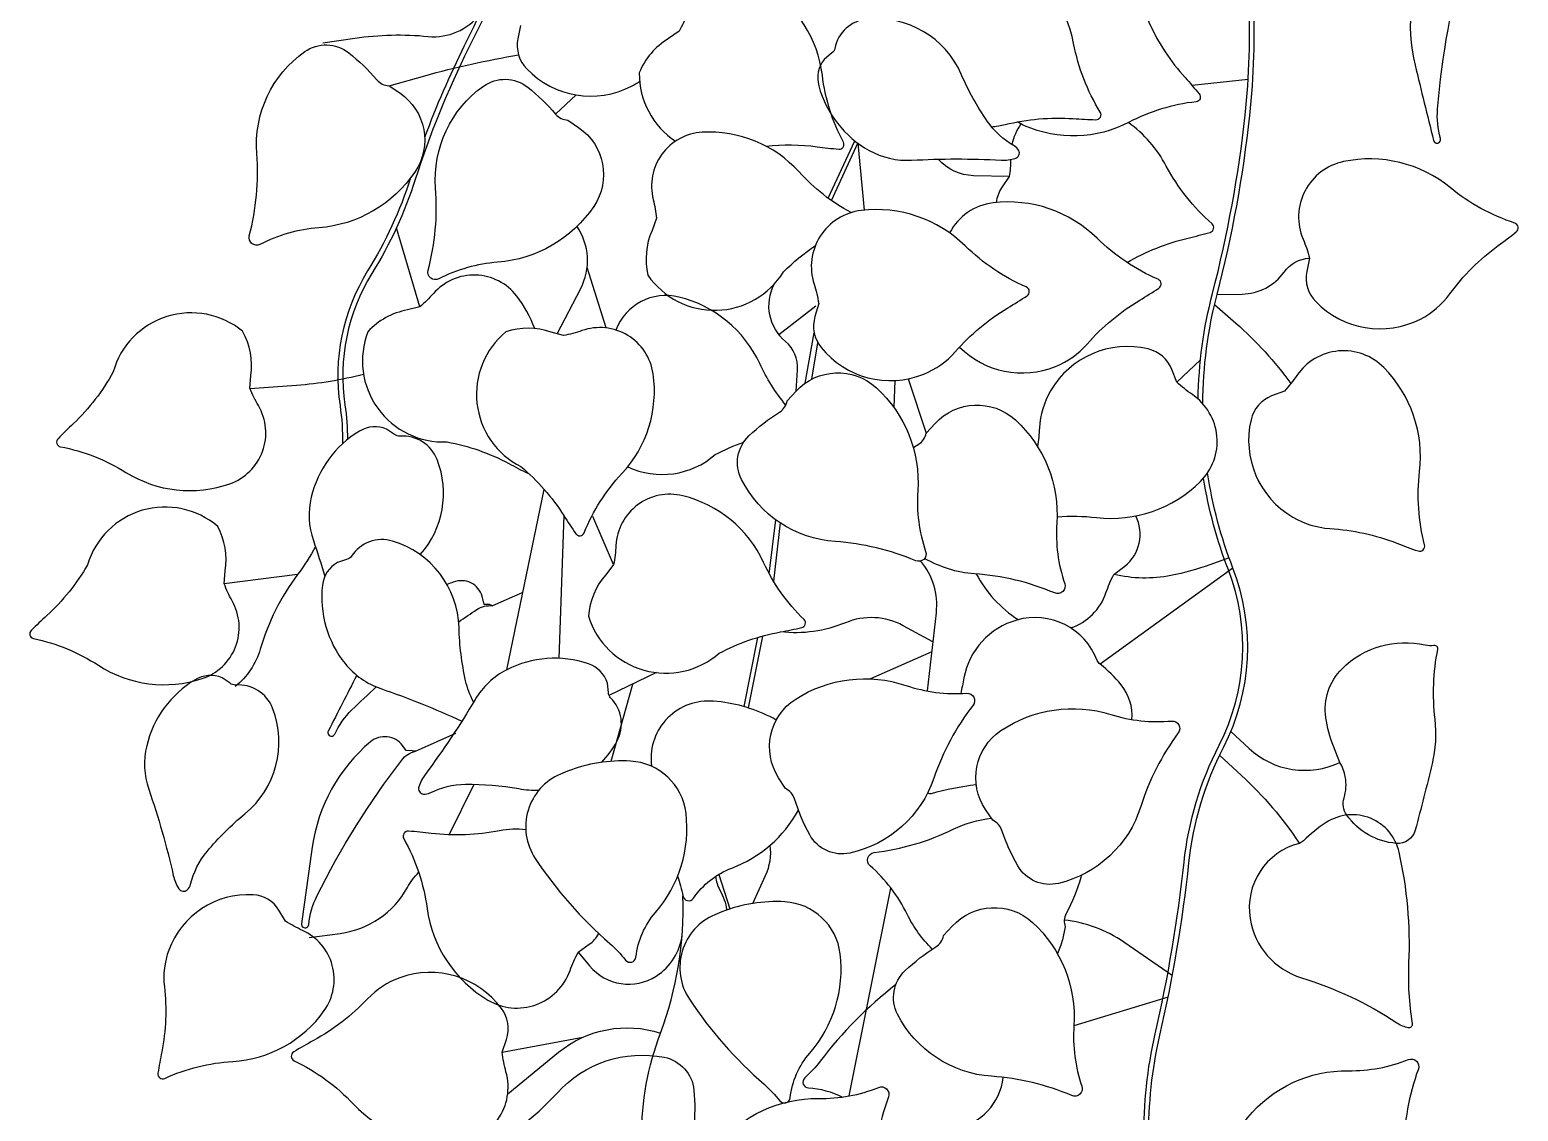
# Model space of a CAD drawing. Header units: millimetres. Extents: x -235 to 378, y -761 to -143.
# Drawn here: x -235.3 to -36.1, y -525.4 to -380.6 of the extents above; entities that cross this region are included whole.
import ezdxf

# ---------------------------------------------------------------- set-up
doc = ezdxf.new("R2010")
doc.units = ezdxf.units.MM
doc.layers.add('ceco.net 552 - hanging plants', color=7, linetype='Continuous')

msp = doc.modelspace()

# ---------------------------------------------------------------- linework, layer by layer
at = {"layer": 'ceco.net 552 - hanging plants'}
for points in [[(-78.94, -430.04, -0.059286), (-77.01, -415.89, 0.03647), (-72.64, -392.04, 0.07642), (-74.05, -360.57, -0.038331), (-75.89, -345.37, -0.038331)], [(-78.31, -430.66, -0.061833), (-76.4, -416.05, 0.03647), (-72.02, -392.1, 0.07642), (-73.43, -360.44, -0.035734), (-75.21, -346.37, -0.035734)], [(-167.32, -363.73), (-172.41, -374.45, -0.004251), (-176.6, -383.08, 0.037635), (-183.73, -400.64, -0.061219), (-189.54, -413.24, 0.17794), (-193.15, -430.82, -0.037684), (-192.81, -435.45, -0.037684)], [(-167.91, -363.44), (-173.01, -374.17, -0.004251), (-177.19, -382.78, 0.026313), (-182.48, -395.02, 0.026313)], [(-42.96, -368.71), (-43.68, -368.27, 0.431488), (-47.85, -369.39, 0.185375), (-49.89, -385.36, 0.00096), (-47.42, -395.42, 1.019254), (-46.49, -395.17, -0.090891), (-46.88, -391.23, -0.049077), (-43.05, -370.1, -0.172803), (-41.79, -368.33), (-42.22, -368.46), (-42.96, -368.71)], [(-106.59, -393.59, 0.040837), (-104.78, -393.3, -0.077245), (-95.65, -392.5, 0.00848), (-92.63, -392.65, 0.598862), (-92.03, -391.62, -0.092131), (-95.6, -382.44, 0.227483), (-104.32, -370.59, 0.472053), (-115.12, -375.07, -0.038279), (-116.1, -377.57)], [(-136.78, -396.19, -0.060565), (-129.92, -396.26, 0.00848), (-127.05, -396.6, 0.598862), (-126.42, -395.65, -0.092131), (-129.24, -386.7, 0.227483), (-136.79, -374.9, 0.472053), (-147.34, -378.49, -0.038279), (-148.42, -380.81)], [(-99.62, -374.28, -0.460269), (-85.47, -379.71), (-85.47, -379.71, 0.077245), (-80.68, -387.01, -0.00848), (-78.79, -389.19, -0.598862), (-79.21, -390.25, 0.092131), (-88.18, -392.99, -0.227483), (-102.18, -393.45, -0.037162), (-103.13, -392.94)], [(-196.13, -382.36), (-191.83, -381.73, -0.060771), (-182, -381.5, 0.259739), (-175.08, -378.49, 4.565496)], [(-169.64, -380.02), (-170, -381.81, 0.246417), (-168.81, -385.85, 0.330105), (-154.8, -388.17, 0.02833), (-153.7, -387.53, 0.02833)], [(-128.01, -383.74), (-129, -384.57, 0.238682), (-129.72, -388.13, 0.201229), (-122.97, -396.76, 0.141935), (-117.3, -398.07, -0.026611), (-105.32, -398.05, 0.083909), (-103.41, -397.83, 0.466445), (-102.94, -396.78, 0.150817), (-103.55, -396.14, -0.114058), (-107.16, -392.84, -0.047614), (-110.64, -386.57, 0.323832), (-123.21, -379.17, 0.331956), (-127.57, -383.1, -0.20868), (-128.01, -383.74, -6.513849)], [(-148.42, -380.81), (-149.84, -381.8, 0.163945), (-153.75, -386.38, 0.254072), (-148.9, -395.53, 0.254072)], [(-187.25, -388.1), (-185.81, -389.07, -0.414145), (-183.79, -399.65, -0.228085), (-196.65, -407.12, 0.098869), (-204.53, -409.34, -0.647553), (-205.95, -408.19, 0.08314), (-204.95, -397.19, -0.263284), (-198.54, -383.54, -0.332746), (-192.63, -383.69, -0.049305), (-188.88, -387.3, 0.207533), (-187.25, -388.1, 4.85533)], [(-187.25, -388.1), (-182.47, -386.77, -0.026071), (-169.9, -383.97, -3.766886)], [(-163.31, -392.71), (-161.87, -393.69, -0.414145), (-159.85, -404.26, -0.228085), (-172.71, -411.73, 0.098869), (-180.59, -413.95, -0.647553), (-182.01, -412.81, 0.08314), (-181.01, -401.8, -0.263284), (-174.6, -388.15, -0.332746), (-168.68, -388.3, -0.049305), (-164.94, -391.91, 0.207533), (-163.31, -392.71, 4.85533)], [(-125.38, -405.08, -0.086867), (-132.36, -399.64, 0.227483), (-145.32, -394.33, 0.472053), (-151.88, -403.33, -0.038279), (-151.44, -405.84)], [(-102.66, -393.21, 0.09987), (-103.86, -395.96, 0.09987)], [(-88.45, -411.76, -0.074185), (-80.27, -408.49, 0.00848), (-77.34, -407.73, 0.598862), (-77.07, -406.57, -0.092131), (-83.2, -398.85, 0.115029), (-88.27, -393.03)], [(-104.22, -400.27), (-109.02, -400.14, -0.209108), (-113.73, -397.93, -4.094207)], [(-104.03, -397.98, -0.032759), (-104.22, -400.27)], [(-64.02, -411.18), (-64.38, -412.96, 0.246417), (-63.19, -417, 0.330105), (-49.18, -419.33, 0.116968), (-45.24, -415.97, -0.077245), (-38.76, -409.49, 0.00848), (-36.34, -407.67, 0.598862), (-36.55, -406.49, -0.092131), (-45.18, -401.74, 0.227483), (-59.47, -398.26, 0.472053), (-64.88, -408.64, -0.038279), (-64.02, -411.18, 4.770354)], [(-184.36, -400.44, -0.061219), (-190.11, -412.89, 0.17794), (-193.81, -430.92, -0.042479), (-193.48, -436.03)], [(-104.22, -400.27), (-105.24, -401.77, 0.117323), (-105.98, -403.73, 0.117323)], [(-110.88, -423.08, 0.299873), (-98.02, -425.68, 0.116968), (-93.79, -422.68, -0.077245), (-86.76, -416.81, 0.00848), (-84.19, -415.2, 0.598862), (-84.29, -414.01, -0.092131), (-92.46, -408.52, 0.227483), (-106.39, -403.78, 0.247689), (-112.2, -407.8, 0.247689)], [(-151.44, -405.84), (-152.03, -407.47, 0.163945), (-152.59, -413.47, 0.541429), (-134.44, -413.02), (-134.44, -413.02, -0.048927), (-130.16, -409.49, -0.048927)], [(-129.72, -417.26), (-130.23, -419, 0.246417), (-129.41, -423.13, 0.330105), (-115.67, -426.7, 0.116968), (-111.44, -423.71, -0.077245), (-104.41, -417.83, 0.00848), (-101.84, -416.23, 0.598862), (-101.94, -415.04, -0.092131), (-110.11, -409.54, 0.227483), (-124.04, -404.8, 0.472053), (-130.35, -414.65, -0.038279), (-129.72, -417.26, 4.770354)], [(-164.73, -421.31), (-161.59, -415.25, 0.275217), (-162.08, -406.93, 135.093379)], [(-76.4, -416.05), (-73.06, -415.99, 0.236468), (-67.41, -413.04, -0.227108), (-64.02, -411.18, -1.288603)], [(-167.75, -420.61, 0.077288), (-170.15, -416.25, 0.472053), (-181.29, -415.9, -0.038279), (-183.12, -417.69)], [(-134.12, -430.85, -0.064154), (-137.62, -425.3, 0.227483), (-148.43, -416.39, 0.377846), (-156.89, -420.8)], [(-132.76, -429), (-132.56, -426.13, 0.239161), (-134.16, -422.34, -0.349824), (-135.69, -414.67, -1.710723)], [(-183.12, -417.69), (-184.79, -418.12, 0.163945), (-190.07, -421.03, 0.541429), (-179.47, -435.78), (-179.47, -435.78, -0.077245), (-171.23, -438.66, 0.00848), (-168.66, -439.98, 0.061042), (-168.52, -440.03, 0.061042)], [(-76.73, -417.38), (-73.88, -419.89, -0.05407), (-66.51, -427.96, 0.894041)], [(-205.86, -428.62), (-205.74, -426.89, 0.163945), (-206.85, -420.97, 0.541429), (-224.18, -426.41, 0.081992), (-224.18, -426.41, -0.077245), (-229.5, -433.32, 0.00848), (-231.56, -435.35, 0.598862), (-231.22, -436.43, -0.092131), (-222.48, -439.85, 0.227483), (-208.56, -441.38, 0.472053), (-204.73, -430.92, -0.038279), (-205.86, -428.62, 4.770354)], [(-163.89, -421.54), (-165.56, -421.09, 0.163945), (-171.59, -421.04, 0.541429), (-169.59, -439.09, 0.081992), (-169.59, -439.09, -0.077245), (-163.84, -445.65, 0.00848), (-162.25, -448.06, 0.598862), (-161.12, -447.93, -0.092131), (-156.08, -440.02, 0.227483), (-151.89, -426.65, 0.472053), (-161.42, -420.88, -0.038279), (-163.89, -421.54, 4.770354)], [(-81.79, -427.77), (-82.46, -426.08, 0.246417), (-85.64, -423.32, 0.330105), (-98.68, -428.94, 0.116968), (-100.18, -433.9, -0.020972), (-100.43, -436.39, -0.020972)], [(-67.39, -428.97), (-69.09, -429.63, 0.246417), (-71.85, -432.81, 0.330105), (-66.25, -445.86, 0.116968), (-61.3, -447.37, -0.077245), (-52.35, -449.33, 0.00848), (-49.5, -450.38, 0.598862), (-48.62, -449.57, -0.092131), (-49.29, -439.74, 0.227483), (-54.07, -425.83, 0.472053), (-65.72, -426.88, -0.038279), (-67.39, -428.97, 4.770354)], [(-205.86, -428.62), (-199.63, -428.17, 0.045323), (-190.66, -426.7, -1.460161)], [(-133.93, -430.28), (-132.76, -429, -0.414145), (-122, -428.53, -0.228085), (-116.47, -442.34, 0.098869), (-115.41, -450.45, -0.647553), (-116.74, -451.69, 0.08314), (-127.49, -449.12, -0.263284), (-140.07, -440.8, -0.332746), (-139.07, -434.97, -0.049305), (-134.96, -431.78, 0.207533), (-133.93, -430.28, 4.85533)], [(-97.82, -445.81, -0.049136), (-92.53, -445.9, 0.227483), (-78.63, -441.09, 0.472053), (-79.7, -429.45, -0.038279), (-81.79, -427.77)], [(-115.32, -434.59), (-114.15, -433.32, -0.414145), (-103.39, -432.84, -0.228085), (-97.85, -446.65, 0.098869), (-96.8, -454.76, -0.647553), (-98.13, -456, 0.08314), (-108.88, -453.43, -0.115529), (-115.55, -451.37, -0.115529)], [(-186.5, -434.77), (-187.57, -434.05, 0.238682), (-191.19, -434.32, 0.201229), (-197.66, -443.17, 0.141935), (-197.38, -448.98, -0.011214), (-195.85, -453.79, -0.011214)], [(-183.06, -450.87, 0.28001), (-180.8, -438.14, 0.331956), (-185.77, -435.02, -0.20868), (-186.5, -434.77)], [(-155.29, -439.11, 0.29699), (-143.57, -437.47), (-143.57, -437.47, -0.036594), (-139.77, -435.79, -0.036594)], [(-117.06, -436.56, -0.00807), (-116.35, -436.09, 0.207533), (-115.32, -434.59)], [(-86.19, -554.85), (-83.88, -547.94, 0.14452), (-83.7, -542.97, -0.119687), (-84.05, -515.18, 0.029652), (-80.17, -492.12, -0.092272), (-75.54, -476.67, 0.214411), (-74.28, -452.67, -0.055339), (-77.66, -439.91, -0.055339)], [(-86.81, -554.64), (-84.5, -547.73, 0.14452), (-84.33, -543.14, -0.119687), (-84.68, -515.03, 0.029652), (-80.82, -492.05, -0.092272), (-76.12, -476.37, 0.214411), (-74.89, -452.9, -0.052699), (-78.21, -440.64, -0.052699)], [(-157.19, -452.18), (-158.23, -453.56, 0.163945), (-160.55, -459.12, 0.541429), (-143.07, -464.07, 0.081992), (-143.07, -464.07, -0.077245), (-134.83, -461.21, 0.00848), (-132, -460.64, 0.598862), (-131.69, -459.55, -0.092131), (-137.12, -451.9, 0.227483), (-147.93, -442.99, 0.472053), (-156.87, -449.64, -0.038279), (-157.19, -452.18, 4.770354)], [(-209.32, -454.76), (-209.17, -453.03, 0.163945), (-210.18, -447.09, 0.541429), (-227.6, -452.21, 0.081992), (-227.6, -452.21, -0.077245), (-233.05, -459.02, 0.00848), (-235.15, -461.01, 0.598862), (-234.83, -462.1, -0.092131), (-226.15, -465.68, 0.227483), (-212.26, -467.46, 0.472053), (-208.24, -457.07, -0.038279), (-209.32, -454.76, 4.770354)], [(-90.21, -453.51), (-88.75, -452.43, 0.349851), (-87.28, -445.69)], [(-197.1, -449.79, -0.036746), (-199.49, -453.52, 0.08999), (-204.48, -463.51, -0.155724), (-207.86, -468.52)], [(-175.92, -470.59, -0.070284), (-176.99, -467.74, -0.047614), (-177.88, -460.63, 0.323832), (-186.77, -449.06, 0.331956), (-192.28, -451.08, -0.20868), (-192.92, -451.5)], [(-192.92, -451.5), (-194.15, -451.91, 0.238682), (-196.16, -454.94, 0.201229), (-193.12, -465.46, 0.141935), (-188.35, -468.8, -0.025968), (-177.5, -473.15, -0.025968)], [(-115.17, -469.12), (-113.98, -458.64, 0.205493), (-116.07, -451.73, 2.74097)], [(-74.78, -451.31), (-77.35, -452.22, -0.036433), (-82.58, -453.66, -0.108654), (-90.21, -453.51, 8.578748)], [(-108.66, -453.44, 0.12434), (-103.03, -459.57, 0.12434)], [(-95.99, -460.68, 0.231768), (-91.27, -455.98, -0.038279), (-90.21, -453.51)], [(-174.49, -457.54), (-174.76, -456.43, 0.431488), (-178.64, -454.54, 0.009965), (-179.47, -454.87, 0.009965)], [(-177.92, -459.86, -0.006696), (-175.49, -458.22, -0.172803), (-173.38, -457.71), (-173.78, -457.53), (-174.49, -457.54)], [(-114.43, -462.54), (-118.41, -460.38, 0.226132), (-126.14, -459.98, -0.127498), (-134.83, -461.21, 10.59514)], [(-92.45, -465.04), (-92.45, -465.04, 0.390198), (-103.22, -459.63, 0.286918), (-110.29, -467.37, -0.010976), (-110.72, -469.46, -0.010976)], [(-59.96, -478.67), (-60.82, -476.51, -0.056912), (-61.84, -472.69, -0.238562), (-59.67, -466.14, -0.257166), (-48.53, -462.95, 0.092014), (-47.38, -463, -0.519012), (-46.88, -463.54, 0.080436), (-47.26, -472.89, -0.089569), (-47.61, -478.87, -0.005719), (-49.87, -487.73, -0.363192), (-52.41, -489.52, -0.221708), (-59.04, -485.72, -0.232907), (-59.4, -483.43, 0.120307), (-59.23, -480.61, 0.0925), (-59.96, -478.67, 14.224894)], [(-157.86, -469.33), (-158.01, -468.05, 0.238682), (-160.56, -465.47, 0.201229), (-171.49, -466.28, 0.141935), (-175.73, -470.27, -0.026611), (-182.38, -480.24, 0.083909), (-183.26, -481.94, 0.466445), (-182.64, -482.91, 0.150817), (-181.78, -482.77, -0.114058), (-177.02, -481.6, -0.047614), (-169.87, -482.19, 0.05465), (-167.17, -482.38, 0.05465)], [(-87.81, -472.94, 0.196988), (-89.25, -468.28, 0.051502), (-92.04, -465.53, -0.099465), (-92.45, -465.04)], [(-208.53, -468.07), (-209.6, -467.35, 0.238682), (-213.22, -467.62, 0.201229), (-219.69, -476.46, 0.141935), (-219.41, -482.27, -0.026611), (-216.13, -493.8, 0.083909), (-215.4, -495.58, 0.466445), (-214.26, -495.74, 0.150817), (-213.81, -494.99, -0.114058), (-211.61, -490.61, -0.047614), (-206.53, -485.55, 0.323832), (-202.83, -471.44, 0.331956), (-207.8, -468.32, -0.20868), (-208.53, -468.07, -6.513849)], [(-191.57, -467.02, 0.000776), (-195.38, -474.48, 1.019254), (-194.52, -474.9, -0.090891), (-192.23, -471.66, -0.010273), (-188.95, -468.58)], [(-134.15, -482.19), (-135.09, -480.74, -0.414145), (-132.81, -470.21, -0.228085), (-118.05, -468.38, 0.098869), (-109.93, -469.42, -0.647553), (-109.07, -471.03, 0.08314), (-114.3, -480.77, -0.263284), (-125.55, -490.82, -0.332746), (-130.93, -488.36, -0.049305), (-132.96, -483.57, 0.207533), (-134.15, -482.19, 4.85533)], [(-158.8, -478.67, 0.070345), (-156.73, -475.86, 0.331956), (-157.58, -470.05, -0.20868), (-157.86, -469.33)], [(-142.79, -470.59), (-143.81, -470.5, 0.469334), (-152.14, -478.86, 0.001486), (-152.1, -479.19, 0.001486)], [(-135.4, -473.01, 0.096946), (-142.79, -470.59)], [(-106.42, -486.43), (-107.39, -484.99, -0.414145), (-105.34, -474.42, -0.228085), (-90.62, -472.27, 0.098869), (-82.48, -473.14, -0.647553), (-81.59, -474.73, 0.08314), (-86.61, -484.58, -0.263284), (-97.63, -494.87, -0.332746), (-103.07, -492.52, -0.049305), (-105.21, -487.78, 0.207533), (-106.42, -486.43, 4.85533)], [(-184.94, -477.1), (-185.44, -476.43, 0.431488), (-189.73, -475.93, 0.185375), (-197.53, -490.01, 0.00096), (-198.95, -500.27, 1.019254), (-197.99, -500.38, -0.090891), (-196.9, -496.57, -0.049077), (-185.53, -478.36, -0.172803), (-183.71, -477.18), (-184.15, -477.15), (-184.94, -477.1)], [(-74.56, -474.55), (-72.11, -476.82, 0.306853), (-59.96, -478.67, -14.545773)], [(-76.07, -477.73), (-73.14, -480.43, -0.059804), (-65.37, -489.52, 0.99357)], [(-163.34, -479.84), (-164.29, -480.24, 0.469334), (-167.67, -491.54, 0.066782), (-157.68, -502.94, -0.045639), (-155.58, -505.14, 0.669783), (-154.19, -504.74, -0.152472), (-151.57, -498.76, 0.211908), (-147.49, -485.47, 0.363748), (-154.92, -478.51, 0.106502), (-163.34, -479.84, 2.255496)], [(-115.11, -482.72, 0.271451), (-114.64, -482.84, -0.038538), (-108.64, -481.64, -0.038538)], [(-148.61, -493.92, -0.040884), (-147.91, -496.55, 0.669783), (-146.49, -496.86, -0.152472), (-141.36, -492.83, 0.177705), (-132.44, -485.09, 0.177705)], [(-114.52, -503.67, -0.084357), (-117.88, -499.01, 0.098869), (-122.86, -492.51, -0.647553), (-122.32, -490.76, 0.08314), (-111.72, -487.62, -0.087491), (-106.61, -486.15, -0.087491)], [(-65.37, -489.52), (-65.37, -489.52, 0.390198), (-71.98, -499.59, 0.286918), (-65.11, -507.5, -0.072769), (-52.35, -513.53, 0.100973), (-50.81, -514.16, 0.519067), (-50.24, -513.6, -0.051106), (-50.71, -505.51, 0.06621), (-52.02, -490.71, 0.522047), (-61.78, -486.71, 0.051502), (-64.83, -489.17, -0.099465), (-65.37, -489.52, 1.857671)], [(-168.94, -487.7, 0.07859), (-172.44, -487.83, -0.077245), (-181.6, -488.18, 0.00848), (-184.62, -487.88, 0.598862), (-185.27, -488.88, -0.092131), (-182.15, -498.23, 0.227483), (-174.03, -510.49, 0.472053), (-163.01, -506.54, -0.038279), (-161.92, -504.09)], [(-138.56, -497.56), (-136.84, -493.83, 0.140193), (-136.21, -489.75, -85.171084)], [(-197.95, -502.11), (-193.78, -501.56, 0.237676), (-184.79, -495.44, -0.067017), (-183.28, -493.41, -2.931768)], [(-143.53, -493.95, 0.102398), (-142.96, -495.77, -0.087713), (-142.03, -498.43)], [(-94.54, -493.76, -0.017081), (-94.63, -494.09, -0.049305), (-96.59, -498.9, 0.207533), (-96.73, -500.71)], [(-201.09, -499.93), (-201.99, -498.45, 0.246417), (-205.43, -496.4, 0.330105), (-216.74, -503.82, 0.116968), (-217.32, -508.72, -0.077245), (-217.67, -517.44, 0.00848), (-218.18, -520.28, 0.598862), (-217.27, -520.97, -0.092131), (-208.17, -518.71, 0.227483), (-195.92, -511.91, 0.472053), (-198.85, -501.16, -0.038279), (-201.09, -499.93, 4.770354)], [(-161.81, -583.23), (-153.24, -569.88), (-150.14, -557.24, 0.150396), (-150.97, -542.71, -0.180967), (-150.91, -514.91, 0.099441), (-147.91, -496.55, -6.091846)], [(-142.7, -498.67), (-143.64, -499.07, 0.469334), (-147.03, -510.38, 0.066782), (-137.04, -521.77, -0.045639), (-134.94, -523.97, 0.669783), (-133.54, -523.57, -0.152472), (-130.93, -517.59, 0.211908), (-126.85, -504.3, 0.363748), (-134.27, -497.34, 0.106502), (-142.7, -498.67, 2.255496)], [(-113.03, -501.87), (-111.85, -500.59, -0.414145), (-101.1, -500.11, -0.228085), (-95.56, -513.92, 0.098869), (-94.5, -522.03, -0.647553), (-95.84, -523.28, 0.08314), (-106.59, -520.7, -0.263284), (-119.17, -512.39, -0.332746), (-118.16, -506.55, -0.049305), (-114.05, -503.37, 0.207533), (-113.03, -501.87, 4.85533)], [(-82.39, -507.21), (-88.89, -502.74, 0.124503), (-96.85, -499.79, 4.381501)], [(-161.92, -504.09), (-160.44, -503.03, 0.107206), (-159.16, -501.6, 0.107206)], [(-161.92, -504.09), (-160.39, -505.92, 0.377009), (-151.47, -507.28, 0.224477), (-148, -501.75, -0.028238)], [(-96.73, -500.71), (-97.11, -502.41, -0.06502), (-97.78, -504.26, -0.06502)], [(-172.11, -517.48), (-171.53, -515.75, 0.246417), (-172.19, -511.6, 0.330105), (-185.79, -507.5, 0.116968), (-190.12, -510.32, -0.077245), (-197.38, -515.92, 0.00848), (-200.01, -517.42, 0.598862), (-199.96, -518.61, -0.092131), (-192, -524.42, 0.227483), (-178.28, -529.71, 0.472053), (-171.59, -520.11, -0.038279), (-172.11, -517.48, 4.770354)], [(-119.4, -508.41, 0.063447), (-129.52, -518.66, -0.045639), (-131.58, -520.9, 0.669783), (-131.09, -522.26, -0.108279), (-126.56, -523.47)], [(-171.36, -523.04), (-164.54, -517.47, -0.254644), (-150.91, -514.91, -0.867749)], [(-145.92, -529.48), (-145.64, -531.19, -0.414145), (-151.92, -539.94, -0.228085), (-166.19, -535.76, 0.098869), (-173.22, -531.58, -0.647553), (-173.37, -529.76, 0.08314), (-164.71, -522.9, -0.263284), (-150.4, -518.15, -0.332746), (-146.43, -522.55, -0.049305), (-146.47, -527.75, 0.207533), (-145.92, -529.48, 4.85533)], [(-69.9, -538.04), (-71.24, -536.93, -0.414145), (-72.3, -526.22, -0.228085), (-58.81, -519.95, 0.098869), (-50.77, -518.45, -0.647553), (-49.45, -519.72, 0.08314), (-51.44, -530.59, -0.263284), (-59.07, -543.6, -0.332746), (-64.95, -542.91, -0.049305), (-68.35, -538.98, 0.207533), (-69.9, -538.04, 4.85533)], [(-121.35, -526.59, 0.148961), (-111.43, -527.69, 0.327687), (-105.02, -520.85, 0.327687)], [(-140.84, -541.76), (-142.18, -540.66, -0.414145), (-143.23, -529.94, -0.228085), (-129.74, -523.67, 0.098869), (-121.7, -522.18, -0.647553), (-120.39, -523.45, 0.08314), (-122.38, -534.32, -0.263284), (-130, -547.33, -0.332746), (-135.88, -546.64, -0.049305), (-139.29, -542.71, 0.207533), (-140.84, -541.76, 4.85533)]]:
    msp.add_lwpolyline(points, format="xyb", dxfattribs=at)
for points in [[(-72.24, -387.27), (-79.73, -388.09)], [(-164.94, -391.91), (-162.19, -389.32)], [(-128.48, -403.13), (-124.9, -395.46)], [(-128.03, -403.45), (-124.48, -395.78)], [(-124.48, -395.78), (-123.63, -404.76)], [(-183.12, -417.69), (-186.25, -407.12)], [(-158.19, -420.52), (-160.73, -412.45)], [(-135.07, -421.39), (-130.12, -417.55)], [(-131.53, -427.92), (-130.33, -421.17)], [(-130.64, -427.38), (-129.84, -422.51)], [(-78.62, -424.77), (-81.79, -427.77)], [(-119.55, -427.55), (-119.68, -431.13)], [(-117.73, -427.32), (-115.32, -434.59)], [(-171.49, -466.28), (-166.46, -442.14)], [(-163.84, -445.65), (-164.53, -464.75)], [(-157.19, -452.18), (-159.96, -445.74)], [(-136.35, -453.43), (-135.48, -446.2)], [(-134.88, -446.61), (-135.79, -454.4)], [(-199.49, -453.52), (-209.32, -454.76)], [(-74.28, -452.67), (-92.04, -465.53)], [(-169.33, -455.92), (-173.38, -457.71)], [(-137.92, -461.95), (-139.77, -471.2)], [(-137.27, -461.76), (-139.17, -471.38)], [(-114.58, -463.88), (-122.78, -467.5)], [(-151.46, -466.66), (-157.8, -469.72)], [(-157.53, -478.53), (-154.63, -468.19)], [(-183.71, -477.18), (-178.31, -474.76)], [(-179.21, -488.36), (-175.86, -481.61)], [(-143.09, -493.67), (-141.61, -498.29)], [(-125.65, -523.32), (-120.05, -495.51)], [(-82.95, -510.09), (-95.56, -513.92)], [(-172.11, -517.48), (-161.3, -515.47)]]:
    msp.add_lwpolyline(points, dxfattribs=at)

doc.saveas('drawing.dxf')
